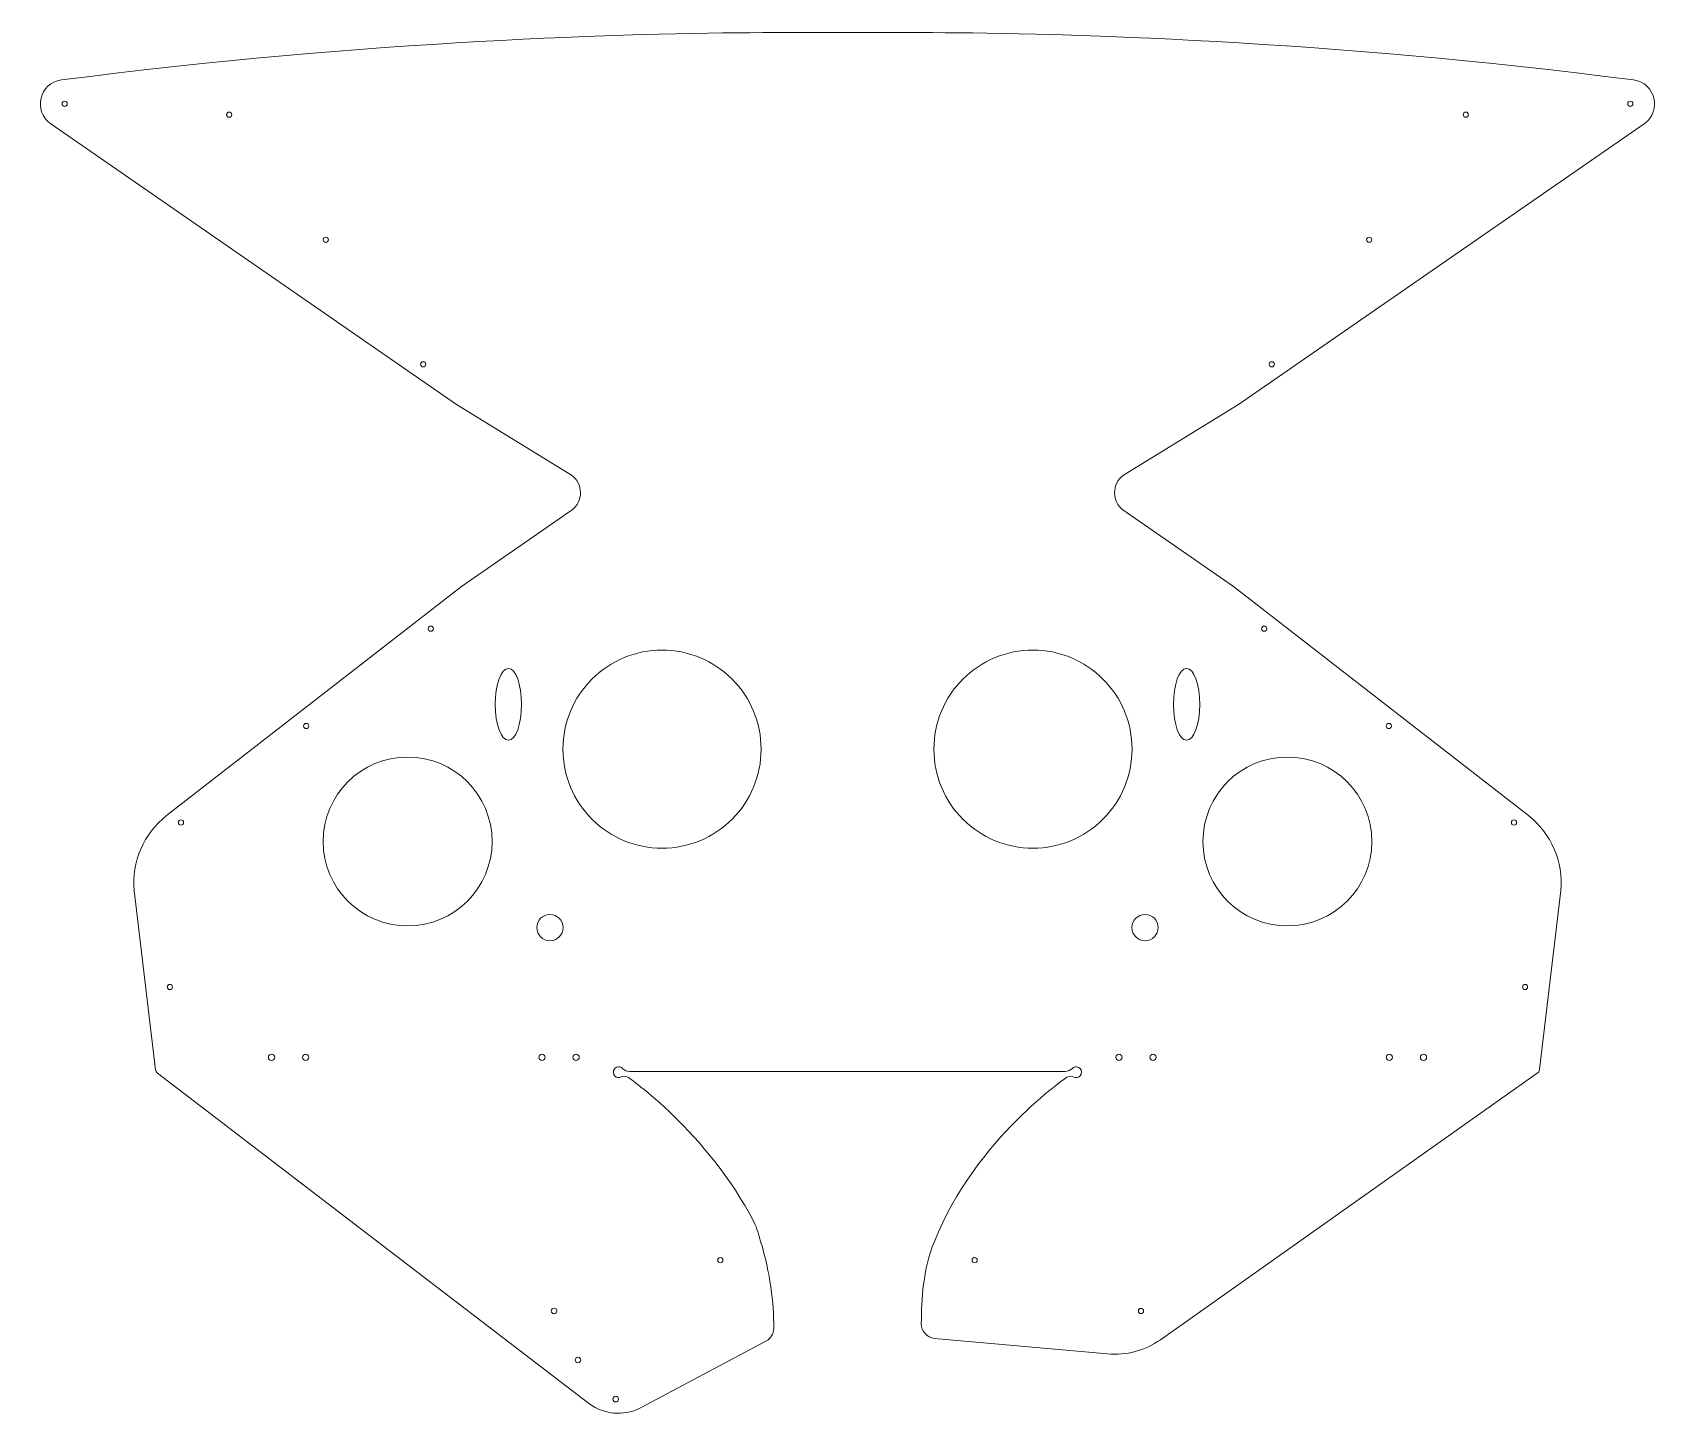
# Model space of a CAD drawing. Header units: inches. Extents: x 1.7 to 58.3, y -49 to -1.
import ezdxf

# ---------------------------------------------------------------- set-up
doc = ezdxf.new("R2010")
doc.units = ezdxf.units.IN
doc.header["$MEASUREMENT"] = 0
doc.layers.add('Layer 1', color=7, linetype='Continuous')

msp = doc.modelspace()

# ---------------------------------------------------------------- linework, layer by layer
at = {"layer": 'Layer 1', "color": 1, "lineweight": 9}
for points, knots in [([(16.57, -20.268), (16.57, -20.268), (16.571, -20.268), (16.571, -20.268), (16.571, -20.268), (6.313, -28.231), (6.313, -28.231), (5.525, -28.855), (5.102, -29.833), (5.189, -30.835), (5.189, -30.835), (5.933, -37.066), (5.933, -37.066), (5.938, -37.114), (5.963, -37.158), (6.002, -37.187), (6.002, -37.187), (20.992, -48.662), (20.992, -48.662), (21.28, -48.882), (21.63, -49.005), (21.993, -49.012), (21.993, -49.012), (21.993, -49.012), (21.993, -49.012), (22.283, -49.018), (22.569, -48.949), (22.825, -48.813), (22.825, -48.813), (27.16, -46.509), (27.16, -46.509), (27.325, -46.421), (27.428, -46.25), (27.429, -46.063), (27.434, -45.154), (27.309, -44.137), (26.973, -43.036), (26.904, -42.809), (26.853, -42.579), (26.75, -42.378), (25.135, -39.236), (22.353, -37.32), (22.353, -37.32), (22.286, -37.277), (22.197, -37.281), (22.127, -37.319), (22.096, -37.335), (22.059, -37.343), (22.021, -37.339), (21.934, -37.331), (21.863, -37.261), (21.853, -37.174), (21.841, -37.061), (21.929, -36.965), (22.04, -36.965), (22.092, -36.965), (22.14, -36.987), (22.174, -37.022), (22.238, -37.088), (22.324, -37.129), (22.416, -37.129), (22.416, -37.129), (37.569, -37.126), (37.569, -37.126), (37.663, -37.126), (37.751, -37.086), (37.818, -37.019), (37.855, -36.983), (37.907, -36.961), (37.965, -36.966), (38.058, -36.973), (38.133, -37.05), (38.137, -37.144), (38.142, -37.251), (38.056, -37.34), (37.95, -37.34), (37.92, -37.34), (37.891, -37.333), (37.866, -37.32), (37.791, -37.283), (37.703, -37.287), (37.628, -37.324), (37.628, -37.324), (34.45, -39.464), (33.016, -43.036), (32.613, -44.04), (32.571, -45.031), (32.561, -45.898), (32.558, -46.163), (32.759, -46.386), (33.023, -46.41), (33.023, -46.41), (39.035, -46.951), (39.035, -46.951), (39.689, -47.01), (40.342, -46.834), (40.878, -46.454), (40.878, -46.454), (53.982, -37.189), (53.982, -37.189), (54.024, -37.16), (54.051, -37.115), (54.057, -37.064), (54.057, -37.064), (54.801, -30.835), (54.801, -30.835), (54.887, -29.833), (54.465, -28.855), (53.677, -28.231), (53.677, -28.231), (43.419, -20.268), (43.419, -20.268), (43.419, -20.268), (43.419, -20.268), (43.419, -20.268), (43.419, -20.268), (39.567, -17.596), (39.567, -17.596), (39.392, -17.458), (39.28, -17.245), (39.28, -17.005), (39.28, -16.753), (39.404, -16.53), (39.595, -16.394), (39.595, -16.394), (43.592, -13.932), (43.592, -13.932), (43.592, -13.932), (43.592, -13.932), (43.592, -13.932), (43.592, -13.932), (57.701, -4.172), (57.701, -4.172), (58.331, -3.732), (58.089, -2.748), (57.327, -2.649), (46.625, -1.263), (37.45, -1.022), (32.952, -1.001), (32.952, -1.001), (27.037, -1.001), (27.037, -1.001), (22.54, -1.022), (13.365, -1.263), (2.662, -2.649), (1.9, -2.748), (1.658, -3.732), (2.288, -4.172), (2.288, -4.172), (16.397, -13.932), (16.397, -13.932), (16.397, -13.932), (16.397, -13.932), (16.397, -13.932), (16.397, -13.932), (20.394, -16.394), (20.394, -16.394), (20.585, -16.53), (20.71, -16.753), (20.71, -17.005), (20.71, -17.245), (20.597, -17.458), (20.422, -17.596), (20.422, -17.596), (16.57, -20.268), (16.57, -20.268)], [0, 0, 0, 0, 1, 1, 1, 2, 2, 2, 3, 3, 3, 4, 4, 4, 5, 5, 5, 6, 6, 6, 7, 7, 7, 8, 8, 8, 9, 9, 9, 10, 10, 10, 11, 11, 11, 12, 12, 12, 13, 13, 13, 14, 14, 14, 15, 15, 15, 16, 16, 16, 17, 17, 17, 18, 18, 18, 19, 19, 19, 20, 20, 20, 21, 21, 21, 22, 22, 22, 23, 23, 23, 24, 24, 24, 25, 25, 25, 26, 26, 26, 27, 27, 27, 28, 28, 28, 29, 29, 29, 30, 30, 30, 31, 31, 31, 32, 32, 32, 33, 33, 33, 34, 34, 34, 35, 35, 35, 36, 36, 36, 37, 37, 37, 38, 38, 38, 39, 39, 39, 40, 40, 40, 41, 41, 41, 42, 42, 42, 43, 43, 43, 44, 44, 44, 45, 45, 45, 46, 46, 46, 47, 47, 47, 48, 48, 48, 49, 49, 49, 50, 50, 50, 51, 51, 51, 52, 52, 52, 53, 53, 53, 54, 54, 54, 55, 55, 55, 55]), ([(2.864, -3.477), (2.864, -3.527), (2.824, -3.567), (2.774, -3.567), (2.724, -3.567), (2.684, -3.527), (2.684, -3.477), (2.684, -3.427), (2.724, -3.386), (2.774, -3.386), (2.824, -3.386), (2.864, -3.427), (2.864, -3.477)], [0, 0, 0, 0, 1, 1, 1, 2, 2, 2, 3, 3, 3, 4, 4, 4, 4]), ([(57.125, -3.477), (57.125, -3.527), (57.166, -3.567), (57.215, -3.567), (57.265, -3.567), (57.306, -3.527), (57.306, -3.477), (57.306, -3.427), (57.265, -3.386), (57.215, -3.386), (57.166, -3.386), (57.125, -3.427), (57.125, -3.477)], [0, 0, 0, 0, 1, 1, 1, 2, 2, 2, 3, 3, 3, 4, 4, 4, 4]), ([(8.584, -3.857), (8.584, -3.906), (8.544, -3.947), (8.494, -3.947), (8.444, -3.947), (8.404, -3.906), (8.404, -3.857), (8.404, -3.807), (8.444, -3.766), (8.494, -3.766), (8.544, -3.766), (8.584, -3.807), (8.584, -3.857)], [0, 0, 0, 0, 1, 1, 1, 2, 2, 2, 3, 3, 3, 4, 4, 4, 4]), ([(51.405, -3.857), (51.405, -3.906), (51.446, -3.947), (51.496, -3.947), (51.545, -3.947), (51.586, -3.906), (51.586, -3.857), (51.586, -3.807), (51.545, -3.766), (51.496, -3.766), (51.446, -3.766), (51.405, -3.807), (51.405, -3.857)], [0, 0, 0, 0, 1, 1, 1, 2, 2, 2, 3, 3, 3, 4, 4, 4, 4]), ([(11.943, -8.207), (11.943, -8.257), (11.903, -8.298), (11.853, -8.298), (11.803, -8.298), (11.763, -8.257), (11.763, -8.207), (11.763, -8.157), (11.803, -8.117), (11.853, -8.117), (11.903, -8.117), (11.943, -8.157), (11.943, -8.207)], [0, 0, 0, 0, 1, 1, 1, 2, 2, 2, 3, 3, 3, 4, 4, 4, 4]), ([(48.046, -8.207), (48.046, -8.257), (48.087, -8.298), (48.136, -8.298), (48.186, -8.298), (48.227, -8.257), (48.227, -8.207), (48.227, -8.157), (48.186, -8.117), (48.136, -8.117), (48.087, -8.117), (48.046, -8.157), (48.046, -8.207)], [0, 0, 0, 0, 1, 1, 1, 2, 2, 2, 3, 3, 3, 4, 4, 4, 4]), ([(15.331, -12.536), (15.331, -12.586), (15.291, -12.626), (15.241, -12.626), (15.191, -12.626), (15.151, -12.586), (15.151, -12.536), (15.151, -12.486), (15.191, -12.446), (15.241, -12.446), (15.291, -12.446), (15.331, -12.486), (15.331, -12.536)], [0, 0, 0, 0, 1, 1, 1, 2, 2, 2, 3, 3, 3, 4, 4, 4, 4]), ([(44.658, -12.536), (44.658, -12.586), (44.699, -12.626), (44.748, -12.626), (44.798, -12.626), (44.839, -12.586), (44.839, -12.536), (44.839, -12.486), (44.798, -12.446), (44.748, -12.446), (44.699, -12.446), (44.658, -12.486), (44.658, -12.536)], [0, 0, 0, 0, 1, 1, 1, 2, 2, 2, 3, 3, 3, 4, 4, 4, 4]), ([(15.595, -21.73), (15.595, -21.78), (15.554, -21.82), (15.504, -21.82), (15.455, -21.82), (15.414, -21.78), (15.414, -21.73), (15.414, -21.68), (15.455, -21.64), (15.504, -21.64), (15.554, -21.64), (15.595, -21.68), (15.595, -21.73)], [0, 0, 0, 0, 1, 1, 1, 2, 2, 2, 3, 3, 3, 4, 4, 4, 4]), ([(44.395, -21.73), (44.395, -21.78), (44.435, -21.82), (44.485, -21.82), (44.535, -21.82), (44.575, -21.78), (44.575, -21.73), (44.575, -21.68), (44.535, -21.64), (44.485, -21.64), (44.435, -21.64), (44.395, -21.68), (44.395, -21.73)], [0, 0, 0, 0, 1, 1, 1, 2, 2, 2, 3, 3, 3, 4, 4, 4, 4]), ([(23.546, -29.363), (22.626, -29.363), (21.761, -29.004), (21.11, -28.354), (20.46, -27.703), (20.101, -26.838), (20.101, -25.918), (20.101, -24.998), (20.46, -24.133), (21.11, -23.483), (21.761, -22.832), (22.626, -22.474), (23.546, -22.474), (24.466, -22.474), (25.331, -22.832), (25.981, -23.483), (26.632, -24.133), (26.99, -24.998), (26.99, -25.918), (26.99, -26.838), (26.632, -27.703), (25.981, -28.354), (25.331, -29.004), (24.466, -29.363), (23.546, -29.363)], [0, 0, 0, 0, 1, 1, 1, 2, 2, 2, 3, 3, 3, 4, 4, 4, 5, 5, 5, 6, 6, 6, 7, 7, 7, 8, 8, 8, 8]), ([(36.444, -29.363), (35.524, -29.363), (34.659, -29.004), (34.008, -28.354), (33.358, -27.703), (32.999, -26.838), (32.999, -25.918), (32.999, -24.998), (33.358, -24.133), (34.008, -23.483), (34.659, -22.832), (35.524, -22.474), (36.444, -22.474), (37.364, -22.474), (38.229, -22.832), (38.879, -23.483), (39.53, -24.133), (39.888, -24.998), (39.888, -25.918), (39.888, -26.838), (39.53, -27.703), (38.879, -28.354), (38.229, -29.004), (37.364, -29.363), (36.444, -29.363)], [0, 0, 0, 0, 1, 1, 1, 2, 2, 2, 3, 3, 3, 4, 4, 4, 5, 5, 5, 6, 6, 6, 7, 7, 7, 8, 8, 8, 8]), ([(18.661, -24.362), (18.661, -25.052), (18.456, -25.612), (18.203, -25.612), (17.951, -25.612), (17.746, -25.052), (17.746, -24.362), (17.746, -23.672), (17.951, -23.112), (18.203, -23.112), (18.456, -23.112), (18.661, -23.672), (18.661, -24.362)], [0, 0, 0, 0, 1, 1, 1, 2, 2, 2, 3, 3, 3, 4, 4, 4, 4]), ([(41.329, -24.362), (41.329, -25.052), (41.534, -25.612), (41.786, -25.612), (42.039, -25.612), (42.244, -25.052), (42.244, -24.362), (42.244, -23.672), (42.039, -23.112), (41.786, -23.112), (41.534, -23.112), (41.329, -23.672), (41.329, -24.362)], [0, 0, 0, 0, 1, 1, 1, 2, 2, 2, 3, 3, 3, 4, 4, 4, 4]), ([(11.263, -25.114), (11.263, -25.164), (11.222, -25.204), (11.172, -25.204), (11.122, -25.204), (11.082, -25.164), (11.082, -25.114), (11.082, -25.064), (11.122, -25.024), (11.172, -25.024), (11.222, -25.024), (11.263, -25.064), (11.263, -25.114)], [0, 0, 0, 0, 1, 1, 1, 2, 2, 2, 3, 3, 3, 4, 4, 4, 4]), ([(48.727, -25.114), (48.727, -25.164), (48.767, -25.204), (48.817, -25.204), (48.867, -25.204), (48.908, -25.164), (48.908, -25.114), (48.908, -25.064), (48.867, -25.024), (48.817, -25.024), (48.767, -25.024), (48.727, -25.064), (48.727, -25.114)], [0, 0, 0, 0, 1, 1, 1, 2, 2, 2, 3, 3, 3, 4, 4, 4, 4]), ([(14.699, -32.067), (13.08, -32.067), (11.762, -30.75), (11.762, -29.13), (11.762, -27.51), (13.08, -26.192), (14.699, -26.192), (16.319, -26.192), (17.637, -27.51), (17.637, -29.13), (17.637, -30.75), (16.319, -32.067), (14.699, -32.067)], [0, 0, 0, 0, 1, 1, 1, 2, 2, 2, 3, 3, 3, 4, 4, 4, 4]), ([(45.29, -32.067), (43.67, -32.067), (42.353, -30.75), (42.353, -29.13), (42.353, -27.51), (43.67, -26.192), (45.29, -26.192), (46.91, -26.192), (48.228, -27.51), (48.228, -29.13), (48.228, -30.75), (46.91, -32.067), (45.29, -32.067)], [0, 0, 0, 0, 1, 1, 1, 2, 2, 2, 3, 3, 3, 4, 4, 4, 4]), ([(6.909, -28.469), (6.909, -28.519), (6.868, -28.56), (6.818, -28.56), (6.769, -28.56), (6.728, -28.519), (6.728, -28.469), (6.728, -28.419), (6.769, -28.379), (6.818, -28.379), (6.868, -28.379), (6.909, -28.419), (6.909, -28.469)], [0, 0, 0, 0, 1, 1, 1, 2, 2, 2, 3, 3, 3, 4, 4, 4, 4]), ([(53.081, -28.469), (53.081, -28.519), (53.121, -28.56), (53.171, -28.56), (53.221, -28.56), (53.261, -28.519), (53.261, -28.469), (53.261, -28.419), (53.221, -28.379), (53.171, -28.379), (53.121, -28.379), (53.081, -28.419), (53.081, -28.469)], [0, 0, 0, 0, 1, 1, 1, 2, 2, 2, 3, 3, 3, 4, 4, 4, 4]), ([(19.19, -32.124), (19.19, -32.377), (19.394, -32.582), (19.647, -32.582), (19.9, -32.582), (20.105, -32.377), (20.105, -32.124), (20.105, -31.871), (19.9, -31.667), (19.647, -31.667), (19.394, -31.667), (19.19, -31.871), (19.19, -32.124)], [0, 0, 0, 0, 1, 1, 1, 2, 2, 2, 3, 3, 3, 4, 4, 4, 4]), ([(40.8, -32.124), (40.8, -32.377), (40.595, -32.582), (40.343, -32.582), (40.09, -32.582), (39.885, -32.377), (39.885, -32.124), (39.885, -31.871), (40.09, -31.667), (40.343, -31.667), (40.595, -31.667), (40.8, -31.871), (40.8, -32.124)], [0, 0, 0, 0, 1, 1, 1, 2, 2, 2, 3, 3, 3, 4, 4, 4, 4]), ([(6.524, -34.189), (6.524, -34.239), (6.483, -34.279), (6.433, -34.279), (6.384, -34.279), (6.343, -34.239), (6.343, -34.189), (6.343, -34.139), (6.384, -34.099), (6.433, -34.099), (6.483, -34.099), (6.524, -34.139), (6.524, -34.189)], [0, 0, 0, 0, 1, 1, 1, 2, 2, 2, 3, 3, 3, 4, 4, 4, 4]), ([(53.466, -34.189), (53.466, -34.239), (53.506, -34.279), (53.556, -34.279), (53.606, -34.279), (53.646, -34.239), (53.646, -34.189), (53.646, -34.139), (53.606, -34.099), (53.556, -34.099), (53.506, -34.099), (53.466, -34.139), (53.466, -34.189)], [0, 0, 0, 0, 1, 1, 1, 2, 2, 2, 3, 3, 3, 4, 4, 4, 4]), ([(9.857, -36.633), (9.857, -36.694), (9.906, -36.743), (9.966, -36.743), (10.027, -36.743), (10.076, -36.694), (10.076, -36.633), (10.076, -36.573), (10.027, -36.524), (9.966, -36.524), (9.906, -36.524), (9.857, -36.573), (9.857, -36.633)], [0, 0, 0, 0, 1, 1, 1, 2, 2, 2, 3, 3, 3, 4, 4, 4, 4]), ([(11.044, -36.633), (11.044, -36.694), (11.093, -36.743), (11.153, -36.743), (11.214, -36.743), (11.263, -36.694), (11.263, -36.633), (11.263, -36.573), (11.214, -36.524), (11.153, -36.524), (11.093, -36.524), (11.044, -36.573), (11.044, -36.633)], [0, 0, 0, 0, 1, 1, 1, 2, 2, 2, 3, 3, 3, 4, 4, 4, 4]), ([(19.261, -36.633), (19.261, -36.694), (19.31, -36.743), (19.37, -36.743), (19.431, -36.743), (19.48, -36.694), (19.48, -36.633), (19.48, -36.573), (19.431, -36.524), (19.37, -36.524), (19.31, -36.524), (19.261, -36.573), (19.261, -36.633)], [0, 0, 0, 0, 1, 1, 1, 2, 2, 2, 3, 3, 3, 4, 4, 4, 4]), ([(20.448, -36.633), (20.448, -36.694), (20.497, -36.743), (20.557, -36.743), (20.618, -36.743), (20.667, -36.694), (20.667, -36.633), (20.667, -36.573), (20.618, -36.524), (20.557, -36.524), (20.497, -36.524), (20.448, -36.573), (20.448, -36.633)], [0, 0, 0, 0, 1, 1, 1, 2, 2, 2, 3, 3, 3, 4, 4, 4, 4]), ([(39.542, -36.633), (39.542, -36.694), (39.493, -36.743), (39.432, -36.743), (39.372, -36.743), (39.323, -36.694), (39.323, -36.633), (39.323, -36.573), (39.372, -36.524), (39.432, -36.524), (39.493, -36.524), (39.542, -36.573), (39.542, -36.633)], [0, 0, 0, 0, 1, 1, 1, 2, 2, 2, 3, 3, 3, 4, 4, 4, 4]), ([(40.729, -36.633), (40.729, -36.694), (40.68, -36.743), (40.619, -36.743), (40.559, -36.743), (40.51, -36.694), (40.51, -36.633), (40.51, -36.573), (40.559, -36.524), (40.619, -36.524), (40.68, -36.524), (40.729, -36.573), (40.729, -36.633)], [0, 0, 0, 0, 1, 1, 1, 2, 2, 2, 3, 3, 3, 4, 4, 4, 4]), ([(48.946, -36.633), (48.946, -36.694), (48.897, -36.743), (48.836, -36.743), (48.776, -36.743), (48.727, -36.694), (48.727, -36.633), (48.727, -36.573), (48.776, -36.524), (48.836, -36.524), (48.897, -36.524), (48.946, -36.573), (48.946, -36.633)], [0, 0, 0, 0, 1, 1, 1, 2, 2, 2, 3, 3, 3, 4, 4, 4, 4]), ([(50.133, -36.633), (50.133, -36.694), (50.084, -36.743), (50.023, -36.743), (49.963, -36.743), (49.914, -36.694), (49.914, -36.633), (49.914, -36.573), (49.963, -36.524), (50.023, -36.524), (50.084, -36.524), (50.133, -36.573), (50.133, -36.633)], [0, 0, 0, 0, 1, 1, 1, 2, 2, 2, 3, 3, 3, 4, 4, 4, 4]), ([(25.483, -43.692), (25.483, -43.742), (25.523, -43.782), (25.573, -43.782), (25.623, -43.782), (25.664, -43.742), (25.664, -43.692), (25.664, -43.642), (25.623, -43.601), (25.573, -43.601), (25.523, -43.601), (25.483, -43.642), (25.483, -43.692)], [0, 0, 0, 0, 1, 1, 1, 2, 2, 2, 3, 3, 3, 4, 4, 4, 4]), ([(34.507, -43.692), (34.507, -43.742), (34.466, -43.782), (34.416, -43.782), (34.366, -43.782), (34.326, -43.742), (34.326, -43.692), (34.326, -43.642), (34.366, -43.601), (34.416, -43.601), (34.466, -43.601), (34.507, -43.642), (34.507, -43.692)], [0, 0, 0, 0, 1, 1, 1, 2, 2, 2, 3, 3, 3, 4, 4, 4, 4]), ([(19.887, -45.455), (19.887, -45.509), (19.844, -45.552), (19.79, -45.552), (19.736, -45.552), (19.693, -45.509), (19.693, -45.455), (19.693, -45.402), (19.736, -45.358), (19.79, -45.358), (19.844, -45.358), (19.887, -45.402), (19.887, -45.455)], [0, 0, 0, 0, 1, 1, 1, 2, 2, 2, 3, 3, 3, 4, 4, 4, 4]), ([(40.29, -45.455), (40.29, -45.505), (40.249, -45.546), (40.2, -45.546), (40.15, -45.546), (40.109, -45.505), (40.109, -45.455), (40.109, -45.405), (40.15, -45.365), (40.2, -45.365), (40.249, -45.365), (40.29, -45.405), (40.29, -45.455)], [0, 0, 0, 0, 1, 1, 1, 2, 2, 2, 3, 3, 3, 4, 4, 4, 4]), ([(20.718, -47.161), (20.718, -47.214), (20.675, -47.258), (20.621, -47.258), (20.568, -47.258), (20.524, -47.214), (20.524, -47.161), (20.524, -47.107), (20.568, -47.064), (20.621, -47.064), (20.675, -47.064), (20.718, -47.107), (20.718, -47.161)], [0, 0, 0, 0, 1, 1, 1, 2, 2, 2, 3, 3, 3, 4, 4, 4, 4]), ([(22.032, -48.521), (22.032, -48.574), (21.988, -48.618), (21.935, -48.618), (21.881, -48.618), (21.838, -48.574), (21.838, -48.521), (21.838, -48.467), (21.881, -48.424), (21.935, -48.424), (21.988, -48.424), (22.032, -48.467), (22.032, -48.521)], [0, 0, 0, 0, 1, 1, 1, 2, 2, 2, 3, 3, 3, 4, 4, 4, 4])]:
    msp.add_open_spline(points, degree=3, knots=knots, dxfattribs=at)

doc.saveas('drawing.dxf')
